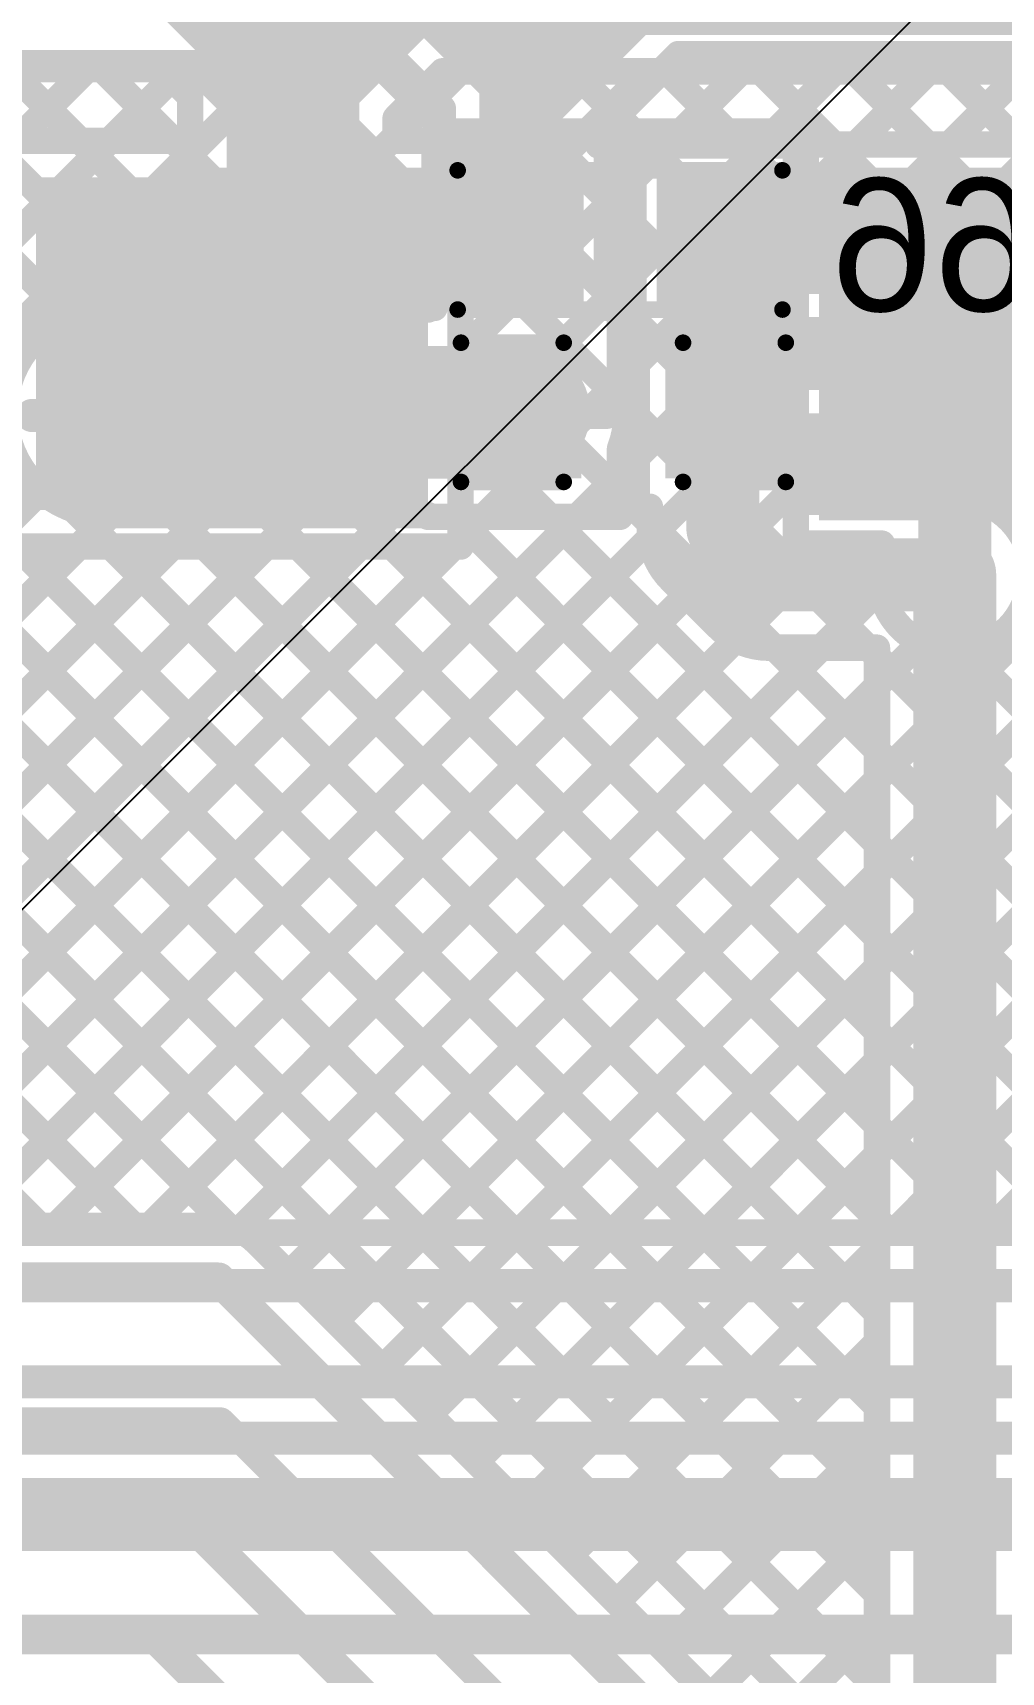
# Model space of a CAD drawing. Header units: millimetres. Extents: x 0 to 214, y 0 to 214.
# Drawn here: x 3.3519 to 3.6441, y 3.2354 to 3.7299 of the extents above; entities that cross this region are included whole.
import ezdxf

# ---------------------------------------------------------------- set-up
doc = ezdxf.new("R2010")
doc.units = ezdxf.units.MM
doc.header["$MEASUREMENT"] = 0
for name, color, linetype in [('BottomLayer', 5, 'Continuous'), ('BottomOverlay', 54, 'Continuous'), ('BottomPaste', 16, 'Continuous'), ('BottomSolder', 6, 'Continuous'), ('TopLayer', 1, 'Continuous'), ('TopOverlay', 2, 'Continuous'), ('TopPaste', 8, 'Continuous'), ('TopSolder', 216, 'Continuous'), ('ViaHoleLayer', 16, 'Continuous')]:
    doc.layers.add(name, color=color, linetype=linetype)
doc.styles.add('Arial', font='', dxfattribs={"height": 0.2})
doc.styles.get('Arial').set_extended_font_data('Arial')

# ---------------------------------------------------------------- blocks, each defined once
blk = doc.blocks.new('TL3300CF160Q_149')
at = {"layer": 'TopLayer'}
for points in [[(-0.25591, 0.06299), (-0.35433, 0.06299), (-0.35433, 0.13386), (-0.25591, 0.13386)], [(-0.25591, -0.13386), (-0.35433, -0.13386), (-0.35433, -0.06299), (-0.25591, -0.06299)]]:
    blk.add_hatch(color=1, dxfattribs=at).paths.add_polyline_path(points)
at = {"layer": 'TopPaste'}
for points in [[(-0.25591, 0.06299), (-0.35433, 0.06299), (-0.35433, 0.13386), (-0.25591, 0.13386)], [(-0.25591, -0.13386), (-0.35433, -0.13386), (-0.35433, -0.06299), (-0.25591, -0.06299)]]:
    blk.add_hatch(color=8, dxfattribs=at).paths.add_polyline_path(points)
at = {"layer": 'TopSolder'}
for points in [[(-0.25191, 0.05899), (-0.35833, 0.05899), (-0.35833, 0.13786), (-0.25191, 0.13786)], [(-0.25191, -0.13786), (-0.35833, -0.13786), (-0.35833, -0.05899), (-0.25191, -0.05899)]]:
    blk.add_hatch(color=216, dxfattribs=at).paths.add_polyline_path(points)
at = {"layer": 'TopOverlay'}
for points, const_width in [([(-0.28237, 0.152, 1), (-0.30363, 0.152, 1)], 0.01), ([(-0.30613, 0.152, 1), (-0.30113, 0.152, 1)], 0.005), ([(-0.28487, 0.152, 1), (-0.27987, 0.152, 1)], 0.005), ([(-0.24295, 0.05284, 1), (-0.23902, 0.05284, 1)], 0.00394), ([(-0.24297, -0.051, 1), (-0.23903, -0.051, 1)], 0.00394)]:
    blk.add_lwpolyline(points, format="xyb", close=True, dxfattribs=dict(at, const_width=const_width))
at = {"layer": 'TopOverlay', "const_width": 0.00787}
blk.add_lwpolyline([(-0.24098, 0.05284), (-0.241, -0.051)], dxfattribs=at)
blk = doc.blocks.new('RES_0603_B_162')
at = {"layer": 'BottomLayer'}
for points in [[(-0.045, -0.0175), (-0.045, 0.0175), (-0.015, 0.0175), (-0.015, -0.0175)], [(0.015, -0.0175), (0.015, 0.0175), (0.045, 0.0175), (0.045, -0.0175)]]:
    blk.add_hatch(color=5, dxfattribs=at).paths.add_polyline_path(points)
at = {"layer": 'BottomPaste'}
for points in [[(-0.045, -0.0175), (-0.045, 0.0175), (-0.015, 0.0175), (-0.015, -0.0175)], [(0.015, -0.0175), (0.015, 0.0175), (0.045, 0.0175), (0.045, -0.0175)]]:
    blk.add_hatch(color=16, dxfattribs=at).paths.add_polyline_path(points)
at = {"layer": 'BottomSolder'}
for points in [[(-0.049, -0.0215), (-0.049, 0.0215), (-0.011, 0.0215), (-0.011, -0.0215)], [(0.011, -0.0215), (0.011, 0.0215), (0.049, 0.0215), (0.049, -0.0215)]]:
    blk.add_hatch(color=6, dxfattribs=at).paths.add_polyline_path(points)
at = {"layer": 'BottomOverlay', "const_width": 0.005}
for points in [[(0.049, 0.021), (-0.049, 0.021)], [(-0.049, 0.021), (-0.049, -0.021)], [(0.049, 0.021), (0.049, -0.021)], [(0.049, -0.021), (-0.049, -0.021)]]:
    blk.add_lwpolyline(points, dxfattribs=at)
at = {"layer": 'BottomOverlay', "const_width": 0.0025}
for points in [[(-0.05025, 0.021, 1), (-0.04775, 0.021, 1)], [(-0.05025, 0.021, 1), (-0.04775, 0.021, 1)], [(0.04775, 0.021, 1), (0.05025, 0.021, 1)], [(0.04775, 0.021, 1), (0.05025, 0.021, 1)], [(-0.05025, -0.021, 1), (-0.04775, -0.021, 1)], [(-0.05025, -0.021, 1), (-0.04775, -0.021, 1)], [(0.04775, -0.021, 1), (0.05025, -0.021, 1)], [(0.04775, -0.021, 1), (0.05025, -0.021, 1)]]:
    blk.add_lwpolyline(points, format="xyb", close=True, dxfattribs=at)
blk = doc.blocks.new('C__0603_B_173')
at = {"layer": 'BottomLayer'}
for points in [[(-0.045, -0.0175), (-0.045, 0.0175), (-0.015, 0.0175), (-0.015, -0.0175)], [(0.015, -0.0175), (0.015, 0.0175), (0.045, 0.0175), (0.045, -0.0175)]]:
    blk.add_hatch(color=5, dxfattribs=at).paths.add_polyline_path(points)
at = {"layer": 'BottomPaste'}
for points in [[(-0.045, -0.0175), (-0.045, 0.0175), (-0.015, 0.0175), (-0.015, -0.0175)], [(0.015, -0.0175), (0.015, 0.0175), (0.045, 0.0175), (0.045, -0.0175)]]:
    blk.add_hatch(color=16, dxfattribs=at).paths.add_polyline_path(points)
at = {"layer": 'BottomSolder'}
for points in [[(-0.04736, -0.01986), (-0.04736, 0.01986), (-0.01264, 0.01986), (-0.01264, -0.01986)], [(0.01264, -0.01986), (0.01264, 0.01986), (0.04736, 0.01986), (0.04736, -0.01986)]]:
    blk.add_hatch(color=6, dxfattribs=at).paths.add_polyline_path(points)
at = {"layer": 'BottomOverlay', "const_width": 0.005}
for points in [[(-0.049, 0.021), (-0.018, 0.021)], [(-0.049, -0.021), (-0.049, 0.021)], [(0.018, 0.021), (0.049, 0.021)], [(0.049, -0.021), (0.049, 0.021)], [(-0.049, -0.021), (-0.018, -0.021)], [(0.018, -0.021), (0.049, -0.021)]]:
    blk.add_lwpolyline(points, dxfattribs=at)
at = {"layer": 'BottomOverlay', "const_width": 0.0025}
for points in [[(-0.05025, 0.021, 1), (-0.04775, 0.021, 1)], [(-0.05025, 0.021, 1), (-0.04775, 0.021, 1)], [(-0.01925, 0.021, 1), (-0.01675, 0.021, 1)], [(0.01675, 0.021, 1), (0.01925, 0.021, 1)], [(0.04775, 0.021, 1), (0.05025, 0.021, 1)], [(0.04775, 0.021, 1), (0.05025, 0.021, 1)], [(-0.05025, -0.021, 1), (-0.04775, -0.021, 1)], [(-0.05025, -0.021, 1), (-0.04775, -0.021, 1)], [(-0.01925, -0.021, 1), (-0.01675, -0.021, 1)], [(0.01675, -0.021, 1), (0.01925, -0.021, 1)], [(0.04775, -0.021, 1), (0.05025, -0.021, 1)], [(0.04775, -0.021, 1), (0.05025, -0.021, 1)]]:
    blk.add_lwpolyline(points, format="xyb", close=True, dxfattribs=at)

msp = doc.modelspace()

# ---------------------------------------------------------------- hatches: boundary and pattern name
at = {"layer": 'BottomLayer'}
h = msp.add_hatch(color=5, dxfattribs=at)
edge = h.paths.add_edge_path()
edge.add_arc((3.37355, 3.6145), 0.01181, 0, 360)
h = msp.add_hatch(color=5, dxfattribs=at)
edge = h.paths.add_edge_path()
edge.add_arc((3.63014, 3.56645), 0.01181, 0, 360)
at = {"layer": 'TopLayer'}
msp.add_hatch(color=1, dxfattribs=at).paths.add_polyline_path([(3.35288, 3.58596), (3.47001, 3.58596), (3.47001, 3.68635), (3.35288, 3.68635)])
h = msp.add_hatch(color=1, dxfattribs=at)
edge = h.paths.add_edge_path()
edge.add_arc((3.37355, 3.6145), 0.01181, 0, 360)
h = msp.add_hatch(color=1, dxfattribs=at)
edge = h.paths.add_edge_path()
edge.add_arc((3.63014, 3.56645), 0.01181, 0, 360)
at = {"layer": 'ViaHoleLayer'}
h = msp.add_hatch(color=16, dxfattribs=at)
edge = h.paths.add_edge_path()
edge.add_arc((3.37355, 3.6145), 0.00591, 0, 360)
h = msp.add_hatch(color=16, dxfattribs=at)
edge = h.paths.add_edge_path()
edge.add_arc((3.63014, 3.56645), 0.00591, 0, 360)

# ---------------------------------------------------------------- linework, layer by layer
at = {"layer": 'BottomLayer'}
for points, const_width in [([(3.49914, 3.70914), (3.537, 3.747)], 0.025), ([(3.47173, 3.74427), (3.49914, 3.71686)], 0.025), ([(3.49914, 3.70914), (3.49914, 3.71686)], 0.025), ([(3.02777, 3.72077), (3.46199, 3.72077)], 0.008), ([(3.05998, 3.72077), (3.41104, 3.36971)], 0.008), ([(3.08826, 3.72077), (3.62003, 3.189)], 0.008), ([(3.11655, 3.72077), (3.60664, 3.23068)], 0.008), ([(3.14483, 3.72077), (3.60664, 3.25896)], 0.008), ([(3.17311, 3.72077), (3.60664, 3.28725)], 0.008), ([(3.2, 3.55055), (3.37022, 3.72077)], 0.008), ([(3.2014, 3.72077), (3.60664, 3.31553)], 0.008), ([(3.2025, 3.52477), (3.3985, 3.72077)], 0.008), ([(3.2025, 3.49649), (3.42679, 3.72077)], 0.008), ([(3.28625, 3.72077), (3.36285, 3.64418)], 0.008), ([(3.31454, 3.72077), (3.38886, 3.64645)], 0.008), ([(3.34282, 3.72077), (3.41715, 3.64645)], 0.008), ([(3.3711, 3.72077), (3.44543, 3.64645)], 0.008), ([(3.38074, 3.64645), (3.45507, 3.72077)], 0.008), ([(3.39939, 3.72077), (3.47314, 3.64702)], 0.008), ([(3.42767, 3.72077), (3.47314, 3.6753)], 0.008), ([(3.45596, 3.72077), (3.47564, 3.70109)], 0.008), ([(3.46199, 3.72077), (3.47564, 3.70713)], 0.008), ([(3.52264, 3.69941), (3.54673, 3.7235)], 0.008), ([(3.54338, 3.69595), (3.57094, 3.7235)], 0.008), ([(3.54673, 3.7235), (4.046, 3.7235)], 0.008), ([(3.56637, 3.7235), (3.63469, 3.65517)], 0.008), ([(3.57167, 3.69595), (3.59922, 3.7235)], 0.008), ([(3.58514, 3.68114), (3.6275, 3.7235)], 0.008), ([(3.58514, 3.68114), (3.6275, 3.7235)], 0.008), ([(3.58746, 3.65517), (3.65579, 3.7235)], 0.008), ([(3.59465, 3.7235), (3.66298, 3.65517)], 0.008), ([(3.61575, 3.65517), (3.68407, 3.7235)], 0.008), ([(3.62294, 3.7235), (3.69086, 3.65558)], 0.008), ([(3.64403, 3.65517), (3.71236, 3.7235)], 0.008), ([(3.49914, 3.66745), (3.49914, 3.70914)], 0.025), ([(3.54241, 3.71917), (3.56564, 3.69595)], 0.008), ([(3.40903, 3.64645), (3.47267, 3.71009)], 0.008), ([(3.47564, 3.69595), (3.47564, 3.70713)], 0.008), ([(3.52827, 3.70503), (3.53735, 3.69595)], 0.008), ([(3.47314, 3.64695), (3.47314, 3.69595)], 0.008), ([(3.52264, 3.69595), (3.52264, 3.69941)], 0.008), ([(3.52514, 3.64695), (3.52514, 3.69595)], 0.008), ([(3.53314, 3.69595), (3.58514, 3.69595)], 0.008), ([(3.53314, 3.63895), (3.53314, 3.69595)], 0.008), ([(3.58514, 3.65517), (3.58514, 3.69595)], 0.008), ([(3.52514, 3.6777), (3.53314, 3.6857)], 0.008), ([(3.43731, 3.64645), (3.47314, 3.68227)], 0.008), ([(3.52514, 3.67987), (3.53314, 3.67187)], 0.008), ([(3.58514, 3.67644), (3.60641, 3.65517)], 0.008), ([(3.0779, 3.67457), (3.38247, 3.37)], 0.008), ([(3.55914, 3.63517), (3.55914, 3.66417)], 0.022), ([(3.52514, 3.64942), (3.53314, 3.65742)], 0.008), ([(3.4656, 3.64645), (3.47314, 3.65399)], 0.008), ([(3.52514, 3.65159), (3.53314, 3.64359)], 0.008), ([(3.58514, 3.65517), (3.68911, 3.65517)], 0.008), ([(3.37449, 3.64645), (3.47114, 3.64645)], 0.008), ([(3.52514, 3.64695), (3.52914, 3.64695)], 0.008), ([(3.52914, 3.6264), (3.52914, 3.64695)], 0.008), ([(3.53414, 3.63895), (3.53414, 3.64395)], 0.008), ([(3.55914, 3.63517), (3.56114, 3.63317)], 0.022), ([(3.53414, 3.58695), (3.53414, 3.63895)], 0.008), ([(3.56114, 3.63317), (3.69514, 3.63317)], 0.022), ([(3.37449, 3.61545), (3.50014, 3.61545)], 0.04), ([(3.52948, 3.62547), (3.53414, 3.63014)], 0.008), ([(3.52948, 3.62547), (3.53414, 3.63014)], 0.008), ([(3.56014, 3.58045), (3.56014, 3.61545)], 0.022), ([(3.50014, 3.61545), (3.52514, 3.61545)], 0.01), ([(3.50014, 3.58795), (3.50014, 3.61545)], 0.01), ([(3.53108, 3.61736), (3.53414, 3.6143)], 0.008), ([(3.35174, 3.6145), (3.37355, 3.6145)], 0.01), ([(3.37355, 3.59269), (3.37355, 3.6145)], 0.01), ([(3.58614, 3.59728), (3.60003, 3.61117)], 0.008), ([(3.58614, 3.58845), (3.58614, 3.61117)], 0.008), ([(3.58614, 3.61117), (3.68911, 3.61117)], 0.008), ([(3.59384, 3.61117), (3.61657, 3.58845)], 0.008), ([(3.60559, 3.58845), (3.62831, 3.61117)], 0.008), ([(3.62213, 3.61117), (3.88537, 3.34793)], 0.008), ([(3.63489, 3.58946), (3.6566, 3.61117)], 0.008), ([(3.52914, 3.58395), (3.52914, 3.60449)], 0.008), ([(3.52914, 3.59685), (3.53414, 3.60185)], 0.008), ([(3.2025, 3.43992), (3.35441, 3.59183)], 0.008), ([(3.52914, 3.59102), (3.53814, 3.58202)], 0.008), ([(3.53414, 3.58695), (3.53814, 3.58695)], 0.008), ([(3.53814, 3.58045), (3.53814, 3.58695)], 0.008), ([(3.56014, 3.58045), (3.57414, 3.56645)], 0.022), ([(3.58614, 3.59059), (3.58828, 3.58845)], 0.008), ([(3.58614, 3.58845), (3.62188, 3.58845)], 0.008), ([(3.16087, 3.37), (3.37531, 3.58445)], 0.008), ([(3.18915, 3.37), (3.4036, 3.58445)], 0.008), ([(3.21744, 3.37), (3.43188, 3.58445)], 0.008), ([(3.24572, 3.37), (3.46017, 3.58445)], 0.008), ([(3.274, 3.37), (3.48795, 3.58395)], 0.008), ([(3.274, 3.37), (3.48795, 3.58395)], 0.008), ([(3.30229, 3.37), (3.51623, 3.58395)], 0.008), ([(3.36428, 3.58618), (3.60664, 3.34381)], 0.008), ([(3.37449, 3.58445), (3.47114, 3.58445)], 0.008), ([(3.39429, 3.58445), (3.60664, 3.3721)], 0.008), ([(3.42258, 3.58445), (3.60664, 3.40038)], 0.008), ([(3.45086, 3.58445), (3.60664, 3.42867)], 0.008), ([(3.47114, 3.58395), (3.52914, 3.58395)], 0.008), ([(3.47965, 3.58395), (3.60664, 3.45695)], 0.008), ([(3.50793, 3.58395), (3.60664, 3.48524)], 0.008), ([(3.33057, 3.37), (3.53831, 3.57774)], 0.008), ([(3.57414, 3.56645), (3.63014, 3.56645)], 0.022), ([(3.63014, 3.221), (3.63014, 3.56645)], 0.025), ([(3.54462, 3.56485), (3.55855, 3.55093)], 0.008), ([(3.35886, 3.37), (3.54917, 3.56031)], 0.008), ([(3.38714, 3.37), (3.56404, 3.5469)], 0.008), ([(3.41418, 3.36876), (3.58987, 3.54445)], 0.008), ([(3.57414, 3.54445), (3.60664, 3.54445)], 0.008), ([(3.57572, 3.54445), (3.60664, 3.51352)], 0.008), ([(3.604, 3.54445), (3.60664, 3.5418)], 0.008), ([(3.60664, 3.221), (3.60664, 3.54445)], 0.008), ([(3.42917, 3.35546), (3.60664, 3.53293)], 0.008), ([(3.2025, 3.52169), (3.35419, 3.37)], 0.008), ([(3.44331, 3.34132), (3.60664, 3.50465)], 0.008), ([(3.45745, 3.32717), (3.60664, 3.47636)], 0.008), ([(3.4716, 3.31303), (3.60664, 3.44808)], 0.008), ([(3.48574, 3.29889), (3.60664, 3.41979)], 0.008), ([(3.49988, 3.28475), (3.60664, 3.39151)], 0.008), ([(3.15382, 3.37), (3.408, 3.37)], 0.008), ([(3.41933, 3.3653), (3.59563, 3.189)], 0.008), ([(3.51402, 3.27061), (3.60664, 3.36322)], 0.008), ([(3.00211, 3.354), (3.408, 3.354)], 0.01), ([(3.408, 3.354), (3.589, 3.173)], 0.01), ([(3.52816, 3.25646), (3.60664, 3.33494)], 0.008), ([(3.01729, 3.31128), (3.40872, 3.31128)], 0.008), ([(3.40872, 3.31128), (3.568, 3.152)], 0.008), ([(3.54231, 3.24232), (3.60664, 3.30666)], 0.008), ([(3.04908, 3.28389), (3.39611, 3.28389)], 0.01), ([(3.39611, 3.28389), (3.549, 3.131)], 0.01), ([(3.55645, 3.22818), (3.60664, 3.27837)], 0.008), ([(3.57059, 3.21404), (3.60664, 3.25009)], 0.008), ([(3.08475, 3.246), (3.389, 3.246)], 0.01), ([(3.389, 3.246), (3.525, 3.11)], 0.01)]:
    msp.add_lwpolyline(points, dxfattribs=dict(at, const_width=const_width))
for points, const_width in [([(3.49289, 3.71686, 1), (3.50539, 3.71686, 1)], 0.0125), ([(3.49289, 3.71686, 1), (3.50539, 3.71686, 1)], 0.0125), ([(3.36822, 3.72077, 1), (3.37222, 3.72077, 1)], 0.004), ([(3.3691, 3.72077, 1), (3.3731, 3.72077, 1)], 0.004), ([(3.3965, 3.72077, 1), (3.4005, 3.72077, 1)], 0.004), ([(3.39739, 3.72077, 1), (3.40139, 3.72077, 1)], 0.004), ([(3.42479, 3.72077, 1), (3.42879, 3.72077, 1)], 0.004), ([(3.42567, 3.72077, 1), (3.42967, 3.72077, 1)], 0.004), ([(3.45307, 3.72077, 1), (3.45707, 3.72077, 1)], 0.004), ([(3.45396, 3.72077, 1), (3.45796, 3.72077, 1)], 0.004), ([(3.45999, 3.72077, 1), (3.46399, 3.72077, 1)], 0.004), ([(3.45999, 3.72077, 1), (3.46399, 3.72077, 1)], 0.004), ([(3.54473, 3.7235, 1), (3.54873, 3.7235, 1)], 0.004), ([(3.54473, 3.7235, 1), (3.54873, 3.7235, 1)], 0.004), ([(3.56437, 3.7235, 1), (3.56837, 3.7235, 1)], 0.004), ([(3.56894, 3.7235, 1), (3.57294, 3.7235, 1)], 0.004), ([(3.59265, 3.7235, 1), (3.59665, 3.7235, 1)], 0.004), ([(3.59722, 3.7235, 1), (3.60122, 3.7235, 1)], 0.004), ([(3.62094, 3.7235, 1), (3.62494, 3.7235, 1)], 0.004), ([(3.6255, 3.7235, 1), (3.6295, 3.7235, 1)], 0.004), ([(3.6255, 3.7235, 1), (3.6295, 3.7235, 1)], 0.004), ([(3.49289, 3.70914, 1), (3.50539, 3.70914, 1)], 0.0125), ([(3.49289, 3.70914, 1), (3.50539, 3.70914, 1)], 0.0125), ([(3.49289, 3.70914, 1), (3.50539, 3.70914, 1)], 0.0125), ([(3.54041, 3.71917, 1), (3.54441, 3.71917, 1)], 0.004), ([(3.47067, 3.71009, 1), (3.47467, 3.71009, 1)], 0.004), ([(3.47364, 3.70713, 1), (3.47764, 3.70713, 1)], 0.004), ([(3.47364, 3.70713, 1), (3.47764, 3.70713, 1)], 0.004), ([(3.52627, 3.70503, 1), (3.53027, 3.70503, 1)], 0.004), ([(3.47364, 3.70109, 1), (3.47764, 3.70109, 1)], 0.004), ([(3.47114, 3.69595, 1), (3.47514, 3.69595, 1)], 0.004), ([(3.47364, 3.69595, 1), (3.47764, 3.69595, 1)], 0.004), ([(3.52064, 3.69941, 1), (3.52464, 3.69941, 1)], 0.004), ([(3.52064, 3.69941, 1), (3.52464, 3.69941, 1)], 0.004), ([(3.52064, 3.69595, 1), (3.52464, 3.69595, 1)], 0.004), ([(3.52314, 3.69595, 1), (3.52714, 3.69595, 1)], 0.004), ([(3.53114, 3.69595, 1), (3.53514, 3.69595, 1)], 0.004), ([(3.53114, 3.69595, 1), (3.53514, 3.69595, 1)], 0.004), ([(3.53535, 3.69595, 1), (3.53935, 3.69595, 1)], 0.004), ([(3.54138, 3.69595, 1), (3.54538, 3.69595, 1)], 0.004), ([(3.56364, 3.69595, 1), (3.56764, 3.69595, 1)], 0.004), ([(3.56967, 3.69595, 1), (3.57367, 3.69595, 1)], 0.004), ([(3.58314, 3.69595, 1), (3.58714, 3.69595, 1)], 0.004), ([(3.58314, 3.69595, 1), (3.58714, 3.69595, 1)], 0.004), ([(3.53114, 3.6857, 1), (3.53514, 3.6857, 1)], 0.004), ([(3.47114, 3.68227, 1), (3.47514, 3.68227, 1)], 0.004), ([(3.58314, 3.68114, 1), (3.58714, 3.68114, 1)], 0.004), ([(3.58314, 3.68114, 1), (3.58714, 3.68114, 1)], 0.004), ([(3.49289, 3.66745, 1), (3.50539, 3.66745, 1)], 0.0125), ([(3.52314, 3.67987, 1), (3.52714, 3.67987, 1)], 0.004), ([(3.52314, 3.6777, 1), (3.52714, 3.6777, 1)], 0.004), ([(3.58314, 3.67644, 1), (3.58714, 3.67644, 1)], 0.004), ([(3.47114, 3.6753, 1), (3.47514, 3.6753, 1)], 0.004), ([(3.53114, 3.67187, 1), (3.53514, 3.67187, 1)], 0.004), ([(3.55364, 3.66417, 1), (3.56464, 3.66417, 1)], 0.011), ([(3.53114, 3.65742, 1), (3.53514, 3.65742, 1)], 0.004), ([(3.47114, 3.65399, 1), (3.47514, 3.65399, 1)], 0.004), ([(3.52314, 3.65159, 1), (3.52714, 3.65159, 1)], 0.004), ([(3.58314, 3.65517, 1), (3.58714, 3.65517, 1)], 0.004), ([(3.58314, 3.65517, 1), (3.58714, 3.65517, 1)], 0.004), ([(3.58546, 3.65517, 1), (3.58946, 3.65517, 1)], 0.004), ([(3.60441, 3.65517, 1), (3.60841, 3.65517, 1)], 0.004), ([(3.61375, 3.65517, 1), (3.61775, 3.65517, 1)], 0.004), ([(3.63269, 3.65517, 1), (3.63669, 3.65517, 1)], 0.004), ([(3.64203, 3.65517, 1), (3.64603, 3.65517, 1)], 0.004), ([(3.37249, 3.64645, 1), (3.37649, 3.64645, 1)], 0.004), ([(3.37249, 3.64645, 1), (3.37649, 3.64645, 1)], 0.004), ([(3.37874, 3.64645, 1), (3.38274, 3.64645, 1)], 0.004), ([(3.38686, 3.64645, 1), (3.39086, 3.64645, 1)], 0.004), ([(3.40703, 3.64645, 1), (3.41103, 3.64645, 1)], 0.004), ([(3.41515, 3.64645, 1), (3.41915, 3.64645, 1)], 0.004), ([(3.43531, 3.64645, 1), (3.43931, 3.64645, 1)], 0.004), ([(3.44343, 3.64645, 1), (3.44743, 3.64645, 1)], 0.004), ([(3.4636, 3.64645, 1), (3.4676, 3.64645, 1)], 0.004), ([(3.46914, 3.64645, 1), (3.47314, 3.64645, 1)], 0.004), ([(3.47114, 3.64702, 1), (3.47514, 3.64702, 1)], 0.004), ([(3.47114, 3.64695, 1), (3.47514, 3.64695, 1)], 0.004), ([(3.52314, 3.64942, 1), (3.52714, 3.64942, 1)], 0.004), ([(3.52314, 3.64695, 1), (3.52714, 3.64695, 1)], 0.004), ([(3.52314, 3.64695, 1), (3.52714, 3.64695, 1)], 0.004), ([(3.52714, 3.64695, 1), (3.53114, 3.64695, 1)], 0.004), ([(3.52714, 3.64695, 1), (3.53114, 3.64695, 1)], 0.004), ([(3.36085, 3.64418, 1), (3.36485, 3.64418, 1)], 0.004), ([(3.53114, 3.64359, 1), (3.53514, 3.64359, 1)], 0.004), ([(3.53214, 3.64395, 1), (3.53614, 3.64395, 1)], 0.004), ([(3.55364, 3.63517, 1), (3.56464, 3.63517, 1)], 0.011), ([(3.55364, 3.63517, 1), (3.56464, 3.63517, 1)], 0.011), ([(3.53114, 3.63895, 1), (3.53514, 3.63895, 1)], 0.004), ([(3.53214, 3.63895, 1), (3.53614, 3.63895, 1)], 0.004), ([(3.53214, 3.63895, 1), (3.53614, 3.63895, 1)], 0.004), ([(3.55564, 3.63317, 1), (3.56664, 3.63317, 1)], 0.011), ([(3.55564, 3.63317, 1), (3.56664, 3.63317, 1)], 0.011), ([(3.36449, 3.61545, 1), (3.38449, 3.61545, 1)], 0.02), ([(3.49014, 3.61545, 1), (3.51014, 3.61545, 1)], 0.02), ([(3.52714, 3.6264, 1), (3.53114, 3.6264, 1)], 0.004), ([(3.52714, 3.6264, 1), (3.53114, 3.6264, 1)], 0.004), ([(3.53214, 3.63014, 1), (3.53614, 3.63014, 1)], 0.004), ([(3.53214, 3.63014, 1), (3.53614, 3.63014, 1)], 0.004), ([(3.52748, 3.62547, 1), (3.53148, 3.62547, 1)], 0.004), ([(3.52748, 3.62547, 1), (3.53148, 3.62547, 1)], 0.004), ([(3.55464, 3.61545, 1), (3.56564, 3.61545, 1)], 0.011), ([(3.49764, 3.61545, 1), (3.50264, 3.61545, 1)], 0.005), ([(3.49764, 3.61545, 1), (3.50264, 3.61545, 1)], 0.005), ([(3.52264, 3.61545, 1), (3.52764, 3.61545, 1)], 0.005), ([(3.52908, 3.61736, 1), (3.53308, 3.61736, 1)], 0.004), ([(3.34924, 3.6145, 1), (3.35424, 3.6145, 1)], 0.005), ([(3.37105, 3.6145, 1), (3.37605, 3.6145, 1)], 0.005), ([(3.37105, 3.6145, 1), (3.37605, 3.6145, 1)], 0.005), ([(3.52914, 3.61545, 1), (3.53314, 3.61545, 1)], 0.004), ([(3.52914, 3.61545, 1), (3.53314, 3.61545, 1)], 0.004), ([(3.53214, 3.6143, 1), (3.53614, 3.6143, 1)], 0.004), ([(3.58414, 3.61117, 1), (3.58814, 3.61117, 1)], 0.004), ([(3.58414, 3.61117, 1), (3.58814, 3.61117, 1)], 0.004), ([(3.59184, 3.61117, 1), (3.59584, 3.61117, 1)], 0.004), ([(3.59803, 3.61117, 1), (3.60203, 3.61117, 1)], 0.004), ([(3.62013, 3.61117, 1), (3.62413, 3.61117, 1)], 0.004), ([(3.62631, 3.61117, 1), (3.63031, 3.61117, 1)], 0.004), ([(3.52714, 3.60449, 1), (3.53114, 3.60449, 1)], 0.004), ([(3.52714, 3.60449, 1), (3.53114, 3.60449, 1)], 0.004), ([(3.53214, 3.60185, 1), (3.53614, 3.60185, 1)], 0.004), ([(3.52714, 3.59685, 1), (3.53114, 3.59685, 1)], 0.004), ([(3.58414, 3.59728, 1), (3.58814, 3.59728, 1)], 0.004), ([(3.35241, 3.59183, 1), (3.35641, 3.59183, 1)], 0.004), ([(3.37105, 3.59269, 1), (3.37605, 3.59269, 1)], 0.005), ([(3.49764, 3.58795, 1), (3.50264, 3.58795, 1)], 0.005), ([(3.52714, 3.59102, 1), (3.53114, 3.59102, 1)], 0.004), ([(3.53214, 3.58695, 1), (3.53614, 3.58695, 1)], 0.004), ([(3.53214, 3.58695, 1), (3.53614, 3.58695, 1)], 0.004), ([(3.53614, 3.58695, 1), (3.54014, 3.58695, 1)], 0.004), ([(3.53614, 3.58695, 1), (3.54014, 3.58695, 1)], 0.004), ([(3.55464, 3.58045, 1), (3.56564, 3.58045, 1)], 0.011), ([(3.55464, 3.58045, 1), (3.56564, 3.58045, 1)], 0.011), ([(3.58414, 3.59059, 1), (3.58814, 3.59059, 1)], 0.004), ([(3.58414, 3.58845, 1), (3.58814, 3.58845, 1)], 0.004), ([(3.58414, 3.58845, 1), (3.58814, 3.58845, 1)], 0.004), ([(3.58628, 3.58845, 1), (3.59028, 3.58845, 1)], 0.004), ([(3.60359, 3.58845, 1), (3.60759, 3.58845, 1)], 0.004), ([(3.61457, 3.58845, 1), (3.61857, 3.58845, 1)], 0.004), ([(3.61988, 3.58845, 1), (3.62388, 3.58845, 1)], 0.004), ([(3.61988, 3.58845, 1), (3.62388, 3.58845, 1)], 0.004), ([(3.63289, 3.58946, 1), (3.63689, 3.58946, 1)], 0.004), ([(3.36228, 3.58618, 1), (3.36628, 3.58618, 1)], 0.004), ([(3.37249, 3.58445, 1), (3.37649, 3.58445, 1)], 0.004), ([(3.37249, 3.58445, 1), (3.37649, 3.58445, 1)], 0.004), ([(3.37331, 3.58445, 1), (3.37731, 3.58445, 1)], 0.004), ([(3.39229, 3.58445, 1), (3.39629, 3.58445, 1)], 0.004), ([(3.4016, 3.58445, 1), (3.4056, 3.58445, 1)], 0.004), ([(3.42058, 3.58445, 1), (3.42458, 3.58445, 1)], 0.004), ([(3.42988, 3.58445, 1), (3.43388, 3.58445, 1)], 0.004), ([(3.44886, 3.58445, 1), (3.45286, 3.58445, 1)], 0.004), ([(3.45817, 3.58445, 1), (3.46217, 3.58445, 1)], 0.004), ([(3.46914, 3.58445, 1), (3.47314, 3.58445, 1)], 0.004), ([(3.46914, 3.58395, 1), (3.47314, 3.58395, 1)], 0.004), ([(3.47765, 3.58395, 1), (3.48165, 3.58395, 1)], 0.004), ([(3.48595, 3.58395, 1), (3.48995, 3.58395, 1)], 0.004), ([(3.48595, 3.58395, 1), (3.48995, 3.58395, 1)], 0.004), ([(3.50593, 3.58395, 1), (3.50993, 3.58395, 1)], 0.004), ([(3.51423, 3.58395, 1), (3.51823, 3.58395, 1)], 0.004), ([(3.52714, 3.58395, 1), (3.53114, 3.58395, 1)], 0.004), ([(3.52714, 3.58395, 1), (3.53114, 3.58395, 1)], 0.004), ([(3.53614, 3.58202, 1), (3.54014, 3.58202, 1)], 0.004), ([(3.53614, 3.58045, 1), (3.54014, 3.58045, 1)], 0.004), ([(3.53614, 3.58045, 1), (3.54014, 3.58045, 1)], 0.004), ([(3.53614, 3.58045, 1), (3.54014, 3.58045, 1)], 0.004), ([(3.53631, 3.57774, 1), (3.54031, 3.57774, 1)], 0.004), ([(3.56864, 3.56645, 1), (3.57964, 3.56645, 1)], 0.011), ([(3.56864, 3.56645, 1), (3.57964, 3.56645, 1)], 0.011), ([(3.62389, 3.56645, 1), (3.63639, 3.56645, 1)], 0.0125), ([(3.62464, 3.56645, 1), (3.63564, 3.56645, 1)], 0.011), ([(3.54258, 3.56489, 1), (3.54658, 3.56489, 1)], 0.004), ([(3.54262, 3.56485, 1), (3.54662, 3.56485, 1)], 0.004), ([(3.54262, 3.56485, 1), (3.54662, 3.56485, 1)], 0.004), ([(3.54717, 3.56031, 1), (3.55117, 3.56031, 1)], 0.004), ([(3.55655, 3.55093, 1), (3.56055, 3.55093, 1)], 0.004), ([(3.55655, 3.55093, 1), (3.56055, 3.55093, 1)], 0.004), ([(3.55658, 3.55089, 1), (3.56058, 3.55089, 1)], 0.004), ([(3.56204, 3.5469, 1), (3.56604, 3.5469, 1)], 0.004), ([(3.57214, 3.54445, 1), (3.57614, 3.54445, 1)], 0.004), ([(3.57214, 3.54445, 1), (3.57614, 3.54445, 1)], 0.004), ([(3.57214, 3.54445, 1), (3.57614, 3.54445, 1)], 0.004), ([(3.57372, 3.54445, 1), (3.57772, 3.54445, 1)], 0.004), ([(3.58787, 3.54445, 1), (3.59187, 3.54445, 1)], 0.004), ([(3.602, 3.54445, 1), (3.606, 3.54445, 1)], 0.004), ([(3.60464, 3.54445, 1), (3.60864, 3.54445, 1)], 0.004), ([(3.60464, 3.54445, 1), (3.60864, 3.54445, 1)], 0.004), ([(3.60464, 3.5418, 1), (3.60864, 3.5418, 1)], 0.004), ([(3.60464, 3.53293, 1), (3.60864, 3.53293, 1)], 0.004), ([(3.60464, 3.51352, 1), (3.60864, 3.51352, 1)], 0.004), ([(3.60464, 3.50465, 1), (3.60864, 3.50465, 1)], 0.004), ([(3.60464, 3.48524, 1), (3.60864, 3.48524, 1)], 0.004), ([(3.60464, 3.47636, 1), (3.60864, 3.47636, 1)], 0.004), ([(3.60464, 3.45695, 1), (3.60864, 3.45695, 1)], 0.004), ([(3.60464, 3.44808, 1), (3.60864, 3.44808, 1)], 0.004), ([(3.60464, 3.42867, 1), (3.60864, 3.42867, 1)], 0.004), ([(3.60464, 3.41979, 1), (3.60864, 3.41979, 1)], 0.004), ([(3.60464, 3.40038, 1), (3.60864, 3.40038, 1)], 0.004), ([(3.60464, 3.39151, 1), (3.60864, 3.39151, 1)], 0.004), ([(3.35219, 3.37, 1), (3.35619, 3.37, 1)], 0.004), ([(3.35686, 3.37, 1), (3.36086, 3.37, 1)], 0.004), ([(3.38047, 3.37, 1), (3.38447, 3.37, 1)], 0.004), ([(3.38514, 3.37, 1), (3.38914, 3.37, 1)], 0.004), ([(3.406, 3.37, 1), (3.41, 3.37, 1)], 0.004), ([(3.406, 3.37, 1), (3.41, 3.37, 1)], 0.004), ([(3.406, 3.37, 1), (3.41, 3.37, 1)], 0.004), ([(3.40904, 3.36971, 1), (3.41304, 3.36971, 1)], 0.004), ([(3.41218, 3.36876, 1), (3.41618, 3.36876, 1)], 0.004), ([(3.60464, 3.3721, 1), (3.60864, 3.3721, 1)], 0.004), ([(3.41731, 3.36531, 1), (3.42131, 3.36531, 1)], 0.004), ([(3.41733, 3.3653, 1), (3.42133, 3.3653, 1)], 0.004), ([(3.41733, 3.3653, 1), (3.42133, 3.3653, 1)], 0.004), ([(3.60464, 3.36322, 1), (3.60864, 3.36322, 1)], 0.004), ([(3.4055, 3.354, 1), (3.4105, 3.354, 1)], 0.005), ([(3.4055, 3.354, 1), (3.4105, 3.354, 1)], 0.005), ([(3.42717, 3.35546, 1), (3.43117, 3.35546, 1)], 0.004), ([(3.44131, 3.34132, 1), (3.44531, 3.34132, 1)], 0.004), ([(3.60464, 3.34381, 1), (3.60864, 3.34381, 1)], 0.004), ([(3.60464, 3.33494, 1), (3.60864, 3.33494, 1)], 0.004), ([(3.45545, 3.32717, 1), (3.45945, 3.32717, 1)], 0.004), ([(3.60464, 3.31553, 1), (3.60864, 3.31553, 1)], 0.004), ([(3.40672, 3.31128, 1), (3.41072, 3.31128, 1)], 0.004), ([(3.40672, 3.31128, 1), (3.41072, 3.31128, 1)], 0.004), ([(3.4696, 3.31303, 1), (3.4736, 3.31303, 1)], 0.004), ([(3.60464, 3.30666, 1), (3.60864, 3.30666, 1)], 0.004), ([(3.48374, 3.29889, 1), (3.48774, 3.29889, 1)], 0.004), ([(3.39361, 3.28389, 1), (3.39861, 3.28389, 1)], 0.005), ([(3.39361, 3.28389, 1), (3.39861, 3.28389, 1)], 0.005), ([(3.49788, 3.28475, 1), (3.50188, 3.28475, 1)], 0.004), ([(3.60464, 3.28725, 1), (3.60864, 3.28725, 1)], 0.004), ([(3.60464, 3.27837, 1), (3.60864, 3.27837, 1)], 0.004), ([(3.51202, 3.27061, 1), (3.51602, 3.27061, 1)], 0.004), ([(3.52616, 3.25646, 1), (3.53016, 3.25646, 1)], 0.004), ([(3.60464, 3.25896, 1), (3.60864, 3.25896, 1)], 0.004), ([(3.60464, 3.25009, 1), (3.60864, 3.25009, 1)], 0.004), ([(3.3865, 3.246, 1), (3.3915, 3.246, 1)], 0.005), ([(3.3865, 3.246, 1), (3.3915, 3.246, 1)], 0.005), ([(3.54031, 3.24232, 1), (3.54431, 3.24232, 1)], 0.004)]:
    msp.add_lwpolyline(points, format="xyb", close=True, dxfattribs=dict(at, const_width=const_width))
at = {"layer": 'BottomLayer', "const_width": 0.008}
for points in [[(3.37449, 3.58445, -1), (3.37449, 3.64645)], [(3.52914, 3.6264, -0.090539), (3.53114, 3.61545)], [(3.53114, 3.61545, -0.090539), (3.52914, 3.60449)], [(3.62188, 3.58845, -0.523799), (3.65364, 3.56645)], [(3.54462, 3.56485, -0.199566), (3.53814, 3.58045)], [(3.54458, 3.56489, -0.198912), (3.53814, 3.58045)], [(3.57414, 3.54445, -0.199566), (3.55855, 3.55093)], [(3.57414, 3.54445, -0.198912), (3.55858, 3.55089)], [(3.408, 3.37, -0.199231), (3.41933, 3.3653)], [(3.408, 3.37, -0.198912), (3.41931, 3.36531)]]:
    msp.add_lwpolyline(points, format="xyb", dxfattribs=at)
at = {"layer": 'BottomSolder'}
msp.add_line((0.01449, 0.13433), (214.06023, 213.98652), dxfattribs=at)
at = {"layer": 'TopLayer'}
for points, const_width in [([(3.40395, 3.75), (3.42807, 3.72588)], 0.04), ([(3.43044, 3.71706), (3.4627, 3.74931)], 0.04), ([(3.4627, 3.74931), (3.91428, 3.74931)], 0.04), ([(3.43044, 3.63604), (3.43044, 3.71706)], 0.04), ([(2.98598, 3.719), (3.39111, 3.719)], 0.008), ([(3.1466, 3.719), (3.4976, 3.368)], 0.008), ([(3.17489, 3.719), (3.52589, 3.368)], 0.008), ([(3.34459, 3.719), (3.36624, 3.69735)], 0.008), ([(3.3468, 3.69735), (3.36845, 3.719)], 0.008), ([(3.37288, 3.719), (3.39452, 3.69735)], 0.008), ([(3.37508, 3.69735), (3.39392, 3.71619)], 0.008), ([(3.39111, 3.719), (3.39944, 3.71067)], 0.008), ([(3.46144, 3.70422), (3.47554, 3.71831)], 0.008), ([(3.46144, 3.69886), (3.4809, 3.71831)], 0.008), ([(3.46999, 3.368), (3.82031, 3.71831)], 0.008), ([(3.47554, 3.71831), (3.90144, 3.71831)], 0.008), ([(3.48101, 3.60529), (3.59403, 3.71831)], 0.008), ([(3.48101, 3.63357), (3.56575, 3.71831)], 0.008), ([(3.48101, 3.69014), (3.50918, 3.71831)], 0.008), ([(3.48101, 3.66186), (3.53746, 3.71831)], 0.008), ([(3.4867, 3.71831), (3.58218, 3.62283)], 0.008), ([(3.49828, 3.368), (3.84859, 3.71831)], 0.008), ([(3.51499, 3.71831), (3.58218, 3.65112)], 0.008), ([(3.54327, 3.71831), (3.58218, 3.6794)], 0.008), ([(3.57155, 3.71831), (3.59361, 3.69625)], 0.008), ([(3.59984, 3.71831), (3.6219, 3.69625)], 0.008), ([(3.60026, 3.69625), (3.62232, 3.71831)], 0.008), ([(3.60026, 3.69625), (3.62232, 3.71831)], 0.008), ([(3.62812, 3.71831), (3.65018, 3.69625)], 0.008), ([(3.62854, 3.69625), (3.6506, 3.71831)], 0.008), ([(3.39944, 3.69735), (3.39944, 3.71067)], 0.008), ([(3.46698, 3.70975), (3.47938, 3.69735)], 0.008), ([(3.46144, 3.69735), (3.46144, 3.70422)], 0.008), ([(3.34188, 3.69735), (3.39944, 3.69735)], 0.008), ([(3.46144, 3.69735), (3.48101, 3.69735)], 0.008), ([(3.48101, 3.57496), (3.48101, 3.69735)], 0.008), ([(3.48101, 3.69572), (3.58218, 3.59455)], 0.008), ([(3.58218, 3.69625), (3.67505, 3.69625)], 0.008), ([(3.58218, 3.57583), (3.58218, 3.69625)], 0.008), ([(3.52656, 3.368), (3.84674, 3.68818)], 0.008), ([(3.48101, 3.577), (3.58218, 3.67818)], 0.008), ([(3.48101, 3.577), (3.58218, 3.67818)], 0.008), ([(3.1691, 3.66822), (3.46932, 3.368)], 0.008), ([(3.48101, 3.66744), (3.78045, 3.368)], 0.008), ([(3.41744, 3.64905), (3.43044, 3.63604)], 0.04), ([(3.55485, 3.368), (3.84674, 3.65989)], 0.008), ([(3.30029, 3.368), (3.58218, 3.64989)], 0.008), ([(3.63014, 3.56645), (3.63014, 3.63575)], 0.022), ([(3.1691, 3.63993), (3.44103, 3.368)], 0.008), ([(3.48101, 3.63915), (3.75216, 3.368)], 0.008), ([(3.62857, 3.63305), (3.69502, 3.63305)], 0.022), ([(3.58313, 3.368), (3.84674, 3.63161)], 0.008), ([(3.32857, 3.368), (3.58218, 3.62161)], 0.008), ([(3.1691, 3.61165), (3.41275, 3.368)], 0.008), ([(3.48101, 3.61087), (3.72388, 3.368)], 0.008), ([(3.61142, 3.368), (3.84674, 3.60332)], 0.008), ([(3.35686, 3.368), (3.58218, 3.59333)], 0.008), ([(3.1691, 3.58337), (3.38447, 3.368)], 0.008), ([(3.48101, 3.58258), (3.69559, 3.368)], 0.008), ([(3.14836, 3.57583), (3.35619, 3.368)], 0.008), ([(3.15, 3.35913), (3.36583, 3.57496)], 0.008), ([(3.15, 3.33085), (3.39411, 3.57496)], 0.008), ([(3.15, 3.30256), (3.4224, 3.57496)], 0.008), ([(3.24372, 3.368), (3.45068, 3.57496)], 0.008), ([(3.272, 3.368), (3.47896, 3.57496)], 0.008), ([(3.272, 3.368), (3.47896, 3.57496)], 0.008), ([(3.34188, 3.57496), (3.48101, 3.57496)], 0.008), ([(3.34721, 3.57496), (3.55417, 3.368)], 0.008), ([(3.3755, 3.57496), (3.58246, 3.368)], 0.008), ([(3.38514, 3.368), (3.59297, 3.57583)], 0.008), ([(3.40378, 3.57496), (3.61074, 3.368)], 0.008), ([(3.43206, 3.57496), (3.63902, 3.368)], 0.008), ([(3.46035, 3.57496), (3.66731, 3.368)], 0.008), ([(3.58218, 3.57583), (3.60814, 3.57583)], 0.008), ([(3.6009, 3.57583), (3.6075, 3.56923)], 0.008), ([(3.60814, 3.57247), (3.60814, 3.57583)], 0.008), ([(3.6397, 3.368), (3.84674, 3.57504)], 0.008), ([(3.41343, 3.368), (3.60771, 3.56229)], 0.008), ([(3.44171, 3.368), (3.61982, 3.54611)], 0.008), ([(3.63292, 3.54381), (3.80873, 3.368)], 0.008), ([(3.22816, 3.368), (3.96974, 3.368)], 0.008), ([(3.22816, 3.352), (3.986, 3.352)], 0.01), ([(3.232, 3.323), (3.951, 3.323)], 0.01), ([(3.23863, 3.307), (3.93474, 3.307)], 0.008), ([(3.263, 3.305), (3.93699, 3.305)], 0.008), ([(3.263, 3.283), (3.997, 3.283)], 0.022), ([(3.28681, 3.24681), (3.68519, 3.24681)], 0.012)]:
    msp.add_lwpolyline(points, dxfattribs=dict(at, const_width=const_width))
for points, const_width in [([(3.4527, 3.74931, 1), (3.4727, 3.74931, 1)], 0.02), ([(3.4527, 3.74931, 1), (3.4727, 3.74931, 1)], 0.02), ([(3.41807, 3.72588, 1), (3.43807, 3.72588, 1)], 0.02), ([(3.42044, 3.71706, 1), (3.44044, 3.71706, 1)], 0.02), ([(3.42044, 3.71706, 1), (3.44044, 3.71706, 1)], 0.02), ([(3.36645, 3.719, 1), (3.37045, 3.719, 1)], 0.004), ([(3.37088, 3.719, 1), (3.37488, 3.719, 1)], 0.004), ([(3.38911, 3.719, 1), (3.39311, 3.719, 1)], 0.004), ([(3.38911, 3.719, 1), (3.39311, 3.719, 1)], 0.004), ([(3.39192, 3.71619, 1), (3.39592, 3.71619, 1)], 0.004), ([(3.47354, 3.71831, 1), (3.47754, 3.71831, 1)], 0.004), ([(3.47354, 3.71831, 1), (3.47754, 3.71831, 1)], 0.004), ([(3.4789, 3.71831, 1), (3.4829, 3.71831, 1)], 0.004), ([(3.4847, 3.71831, 1), (3.4887, 3.71831, 1)], 0.004), ([(3.50718, 3.71831, 1), (3.51118, 3.71831, 1)], 0.004), ([(3.51299, 3.71831, 1), (3.51699, 3.71831, 1)], 0.004), ([(3.53546, 3.71831, 1), (3.53946, 3.71831, 1)], 0.004), ([(3.54127, 3.71831, 1), (3.54527, 3.71831, 1)], 0.004), ([(3.56375, 3.71831, 1), (3.56775, 3.71831, 1)], 0.004), ([(3.56955, 3.71831, 1), (3.57355, 3.71831, 1)], 0.004), ([(3.59203, 3.71831, 1), (3.59603, 3.71831, 1)], 0.004), ([(3.59784, 3.71831, 1), (3.60184, 3.71831, 1)], 0.004), ([(3.62032, 3.71831, 1), (3.62432, 3.71831, 1)], 0.004), ([(3.62032, 3.71831, 1), (3.62432, 3.71831, 1)], 0.004), ([(3.62612, 3.71831, 1), (3.63012, 3.71831, 1)], 0.004), ([(3.39744, 3.71067, 1), (3.40144, 3.71067, 1)], 0.004), ([(3.39744, 3.71067, 1), (3.40144, 3.71067, 1)], 0.004), ([(3.46498, 3.70975, 1), (3.46898, 3.70975, 1)], 0.004), ([(3.45944, 3.70422, 1), (3.46344, 3.70422, 1)], 0.004), ([(3.45944, 3.70422, 1), (3.46344, 3.70422, 1)], 0.004), ([(3.36424, 3.69735, 1), (3.36824, 3.69735, 1)], 0.004), ([(3.37308, 3.69735, 1), (3.37708, 3.69735, 1)], 0.004), ([(3.39252, 3.69735, 1), (3.39652, 3.69735, 1)], 0.004), ([(3.39744, 3.69735, 1), (3.40144, 3.69735, 1)], 0.004), ([(3.39744, 3.69735, 1), (3.40144, 3.69735, 1)], 0.004), ([(3.45944, 3.69886, 1), (3.46344, 3.69886, 1)], 0.004), ([(3.45944, 3.69735, 1), (3.46344, 3.69735, 1)], 0.004), ([(3.45944, 3.69735, 1), (3.46344, 3.69735, 1)], 0.004), ([(3.47738, 3.69735, 1), (3.48138, 3.69735, 1)], 0.004), ([(3.47901, 3.69735, 1), (3.48301, 3.69735, 1)], 0.004), ([(3.47901, 3.69735, 1), (3.48301, 3.69735, 1)], 0.004), ([(3.47901, 3.69572, 1), (3.48301, 3.69572, 1)], 0.004), ([(3.58018, 3.69625, 1), (3.58418, 3.69625, 1)], 0.004), ([(3.58018, 3.69625, 1), (3.58418, 3.69625, 1)], 0.004), ([(3.59161, 3.69625, 1), (3.59561, 3.69625, 1)], 0.004), ([(3.59826, 3.69625, 1), (3.60226, 3.69625, 1)], 0.004), ([(3.59826, 3.69625, 1), (3.60226, 3.69625, 1)], 0.004), ([(3.6199, 3.69625, 1), (3.6239, 3.69625, 1)], 0.004), ([(3.62654, 3.69625, 1), (3.63054, 3.69625, 1)], 0.004), ([(3.47901, 3.69014, 1), (3.48301, 3.69014, 1)], 0.004), ([(3.58018, 3.6794, 1), (3.58418, 3.6794, 1)], 0.004), ([(3.58018, 3.67818, 1), (3.58418, 3.67818, 1)], 0.004), ([(3.58018, 3.67818, 1), (3.58418, 3.67818, 1)], 0.004), ([(3.47901, 3.66744, 1), (3.48301, 3.66744, 1)], 0.004), ([(3.40744, 3.64905, 1), (3.42744, 3.64905, 1)], 0.02), ([(3.47901, 3.66186, 1), (3.48301, 3.66186, 1)], 0.004), ([(3.42044, 3.63604, 1), (3.44044, 3.63604, 1)], 0.02), ([(3.42044, 3.63604, 1), (3.44044, 3.63604, 1)], 0.02), ([(3.58018, 3.65112, 1), (3.58418, 3.65112, 1)], 0.004), ([(3.58018, 3.64989, 1), (3.58418, 3.64989, 1)], 0.004), ([(3.62464, 3.63575, 1), (3.63564, 3.63575, 1)], 0.011), ([(3.47901, 3.63915, 1), (3.48301, 3.63915, 1)], 0.004), ([(3.62307, 3.63305, 1), (3.63407, 3.63305, 1)], 0.011), ([(3.47901, 3.63357, 1), (3.48301, 3.63357, 1)], 0.004), ([(3.58018, 3.62283, 1), (3.58418, 3.62283, 1)], 0.004), ([(3.58018, 3.62161, 1), (3.58418, 3.62161, 1)], 0.004), ([(3.47901, 3.61087, 1), (3.48301, 3.61087, 1)], 0.004), ([(3.47901, 3.60529, 1), (3.48301, 3.60529, 1)], 0.004), ([(3.58018, 3.59455, 1), (3.58418, 3.59455, 1)], 0.004), ([(3.58018, 3.59333, 1), (3.58418, 3.59333, 1)], 0.004), ([(3.47901, 3.58258, 1), (3.48301, 3.58258, 1)], 0.004), ([(3.47901, 3.577, 1), (3.48301, 3.577, 1)], 0.004), ([(3.47901, 3.577, 1), (3.48301, 3.577, 1)], 0.004), ([(3.36383, 3.57496, 1), (3.36783, 3.57496, 1)], 0.004), ([(3.3735, 3.57496, 1), (3.3775, 3.57496, 1)], 0.004), ([(3.39211, 3.57496, 1), (3.39611, 3.57496, 1)], 0.004), ([(3.40178, 3.57496, 1), (3.40578, 3.57496, 1)], 0.004), ([(3.4204, 3.57496, 1), (3.4244, 3.57496, 1)], 0.004), ([(3.43006, 3.57496, 1), (3.43406, 3.57496, 1)], 0.004), ([(3.44868, 3.57496, 1), (3.45268, 3.57496, 1)], 0.004), ([(3.45835, 3.57496, 1), (3.46235, 3.57496, 1)], 0.004), ([(3.47696, 3.57496, 1), (3.48096, 3.57496, 1)], 0.004), ([(3.47696, 3.57496, 1), (3.48096, 3.57496, 1)], 0.004), ([(3.47901, 3.57496, 1), (3.48301, 3.57496, 1)], 0.004), ([(3.47901, 3.57496, 1), (3.48301, 3.57496, 1)], 0.004), ([(3.58018, 3.57583, 1), (3.58418, 3.57583, 1)], 0.004), ([(3.58018, 3.57583, 1), (3.58418, 3.57583, 1)], 0.004), ([(3.59097, 3.57583, 1), (3.59497, 3.57583, 1)], 0.004), ([(3.5989, 3.57583, 1), (3.6029, 3.57583, 1)], 0.004), ([(3.60614, 3.57583, 1), (3.61014, 3.57583, 1)], 0.004), ([(3.60614, 3.57583, 1), (3.61014, 3.57583, 1)], 0.004), ([(3.60614, 3.57247, 1), (3.61014, 3.57247, 1)], 0.004), ([(3.60614, 3.57247, 1), (3.61014, 3.57247, 1)], 0.004), ([(3.62464, 3.56645, 1), (3.63564, 3.56645, 1)], 0.011), ([(3.6055, 3.56923, 1), (3.6095, 3.56923, 1)], 0.004), ([(3.60571, 3.56229, 1), (3.60971, 3.56229, 1)], 0.004), ([(3.61782, 3.54611, 1), (3.62182, 3.54611, 1)], 0.004), ([(3.63092, 3.54381, 1), (3.63492, 3.54381, 1)], 0.004), ([(3.35419, 3.368, 1), (3.35819, 3.368, 1)], 0.004), ([(3.35486, 3.368, 1), (3.35886, 3.368, 1)], 0.004), ([(3.38247, 3.368, 1), (3.38647, 3.368, 1)], 0.004), ([(3.38314, 3.368, 1), (3.38714, 3.368, 1)], 0.004), ([(3.41075, 3.368, 1), (3.41475, 3.368, 1)], 0.004), ([(3.41143, 3.368, 1), (3.41543, 3.368, 1)], 0.004), ([(3.43903, 3.368, 1), (3.44303, 3.368, 1)], 0.004), ([(3.43971, 3.368, 1), (3.44371, 3.368, 1)], 0.004), ([(3.46732, 3.368, 1), (3.47132, 3.368, 1)], 0.004), ([(3.46799, 3.368, 1), (3.47199, 3.368, 1)], 0.004), ([(3.4956, 3.368, 1), (3.4996, 3.368, 1)], 0.004), ([(3.49628, 3.368, 1), (3.50028, 3.368, 1)], 0.004), ([(3.52389, 3.368, 1), (3.52789, 3.368, 1)], 0.004), ([(3.52456, 3.368, 1), (3.52856, 3.368, 1)], 0.004), ([(3.55217, 3.368, 1), (3.55617, 3.368, 1)], 0.004), ([(3.55285, 3.368, 1), (3.55685, 3.368, 1)], 0.004), ([(3.58046, 3.368, 1), (3.58446, 3.368, 1)], 0.004), ([(3.58113, 3.368, 1), (3.58513, 3.368, 1)], 0.004), ([(3.60874, 3.368, 1), (3.61274, 3.368, 1)], 0.004), ([(3.60942, 3.368, 1), (3.61342, 3.368, 1)], 0.004), ([(3.63702, 3.368, 1), (3.64102, 3.368, 1)], 0.004), ([(3.6377, 3.368, 1), (3.6417, 3.368, 1)], 0.004)]:
    msp.add_lwpolyline(points, format="xyb", close=True, dxfattribs=dict(at, const_width=const_width))
at = {"layer": 'TopLayer', "const_width": 0.008}
msp.add_lwpolyline([(3.65295, 3.56645, -1.143538), (3.60814, 3.57247)], format="xyb", dxfattribs=at)
at = {"layer": 'TopSolder'}
msp.add_line((0.01449, 0.13433), (214.06023, 213.98652), dxfattribs=at)

# ---------------------------------------------------------------- block references
for name, p, rotation in [('TL3300CF160Q_149', (3.53019, 3.94116), 90), ('RES_0603_B_162', (3.52914, 3.66745), 180)]:
    msp.add_blockref(name, p, dxfattribs=dict(rotation=rotation))
msp.add_blockref('C__0603_B_173', (3.53014, 3.61545))

# ---------------------------------------------------------------- texts
at = {"layer": 'BottomOverlay', "style": 'Arial', "text_generation_flag": 2}
msp.add_text('R66', height=0.04, dxfattribs=at).set_placement((3.69532, 3.64601))
at = {"layer": 'BottomOverlay', "style": 'Arial'}
msp.add_text('*', height=0.075, rotation=360, dxfattribs=at).set_placement((3.589, 3.57809))

doc.saveas('drawing.dxf')
